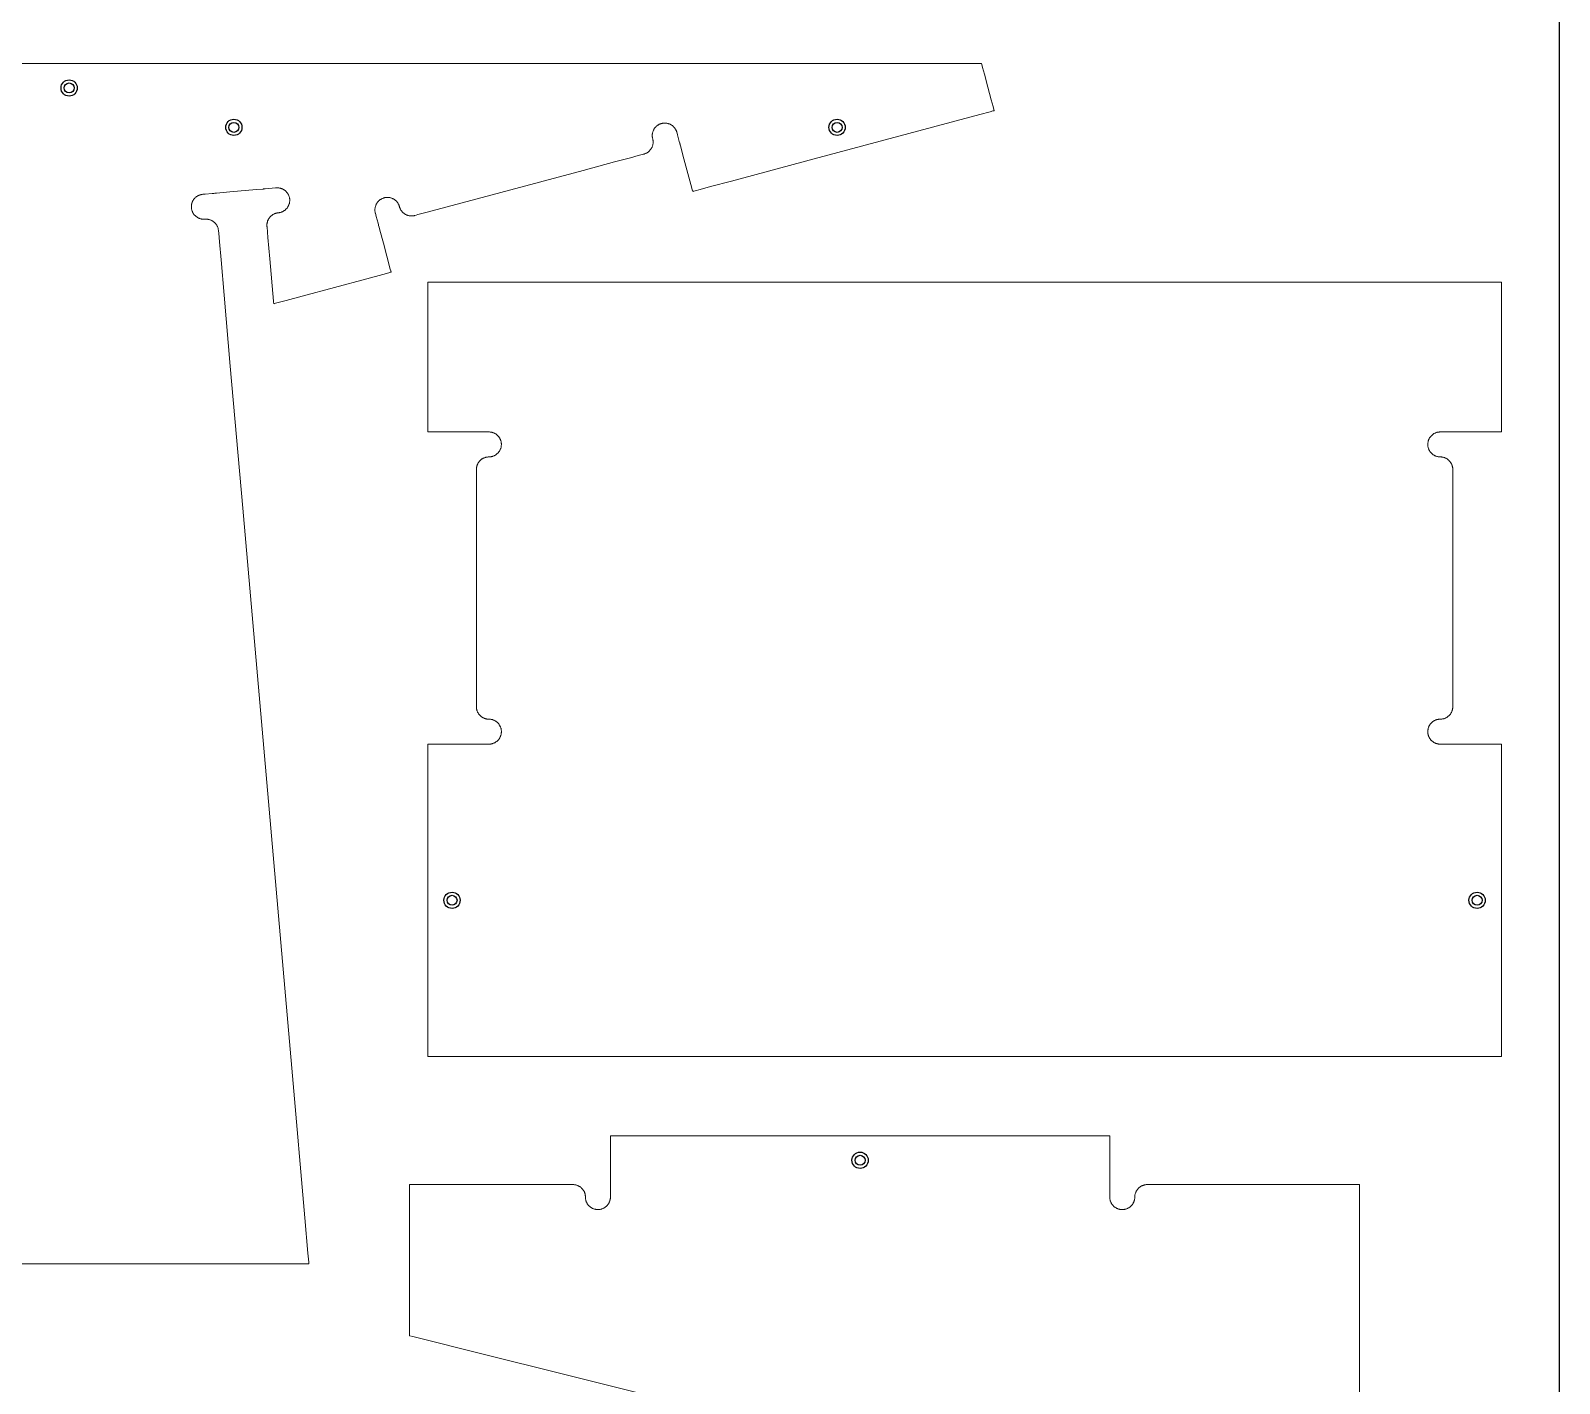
# Model space of a CAD drawing. Header units: inches. Extents: x -48 to 0, y -96 to 0.
# Drawn here: x -24.11 to 0, y -48 to -26.68 of the extents above; entities that cross this region are included whole.
import ezdxf

# ---------------------------------------------------------------- set-up
doc = ezdxf.new("R2010")
doc.units = ezdxf.units.IN
doc.header["$MEASUREMENT"] = 0
for name, color, linetype in [('Holes .25 in. dowel', 3, 'Continuous'), ('Holes no. 8 screw', 3, 'Continuous'), ('Material Border', 250, 'Continuous'), ('Outside Cut', 1, 'Continuous')]:
    doc.layers.add(name, color=color, linetype=linetype)

msp = doc.modelspace()

# ---------------------------------------------------------------- linework, layer by layer
at = {"layer": 'Holes .25 in. dowel'}
for centre in [(-23.497, -27.581), (-20.9, -28.202), (-11.389, -28.202), (-17.46, -40.385), (-1.298, -40.385), (-11.026, -44.483)]:
    msp.add_circle(centre, 0.128, dxfattribs=at)
at = {"layer": 'Holes no. 8 screw'}
for centre in [(-23.497, -27.581), (-20.9, -28.202), (-11.389, -28.202), (-17.46, -40.385), (-1.298, -40.385), (-11.026, -44.483)]:
    msp.add_circle(centre, 0.0787, dxfattribs=at)
at = {"layer": 'Material Border'}
msp.add_lwpolyline([(0, 0), (-48, 0), (-48, -96), (0, -96), (0, 0)], dxfattribs=at)
at = {"layer": 'Outside Cut', "linetype": 'Continuous', "lineweight": 0}
for points in [[(-25.095, -27.197), (-23.932, -27.197), (-19.281, -27.197), (-9.98, -27.197), (-9.399, -27.197), (-9.253, -27.197), (-9.181, -27.197), (-9.144, -27.197), (-9.126, -27.197), (-9.117, -27.197), (-9.112, -27.197), (-9.111, -27.197), (-9.111, -27.197), (-9.111, -27.197), (-9.108, -27.21), (-9.094, -27.261), (-9.067, -27.362), (-9.012, -27.566), (-8.958, -27.77), (-8.93, -27.872), (-8.917, -27.923), (-8.913, -27.935), (-8.913, -27.937), (-8.913, -27.938), (-8.912, -27.938), (-8.912, -27.938), (-8.913, -27.938), (-8.913, -27.938), (-8.914, -27.939), (-8.935, -27.944), (-8.975, -27.955), (-9.139, -27.999), (-11.75, -28.699), (-13.056, -29.049), (-13.383, -29.136), (-13.546, -29.18), (-13.628, -29.202), (-13.648, -29.207), (-13.658, -29.21), (-13.663, -29.211), (-13.666, -29.212), (-13.666, -29.212), (-13.666, -29.212), (-13.666, -29.212), (-13.666, -29.212), (-13.668, -29.205), (-13.695, -29.103), (-13.804, -28.696), (-13.859, -28.492), (-13.862, -28.479), (-13.864, -28.473), (-13.864, -28.472), (-13.865, -28.471), (-13.865, -28.47), (-13.865, -28.47), (-13.865, -28.469), (-13.867, -28.463), (-13.87, -28.45), (-13.877, -28.424), (-13.905, -28.319), (-13.912, -28.293), (-13.916, -28.28), (-13.918, -28.273), (-13.92, -28.266), (-13.923, -28.259), (-13.926, -28.252), (-13.929, -28.245), (-13.933, -28.238), (-13.937, -28.231), (-13.941, -28.224), (-13.945, -28.217), (-13.95, -28.211), (-13.955, -28.204), (-13.961, -28.198), (-13.967, -28.192), (-13.973, -28.186), (-13.979, -28.18), (-13.986, -28.175), (-13.993, -28.17), (-14, -28.165), (-14.007, -28.161), (-14.015, -28.157), (-14.022, -28.153), (-14.03, -28.149), (-14.038, -28.146), (-14.046, -28.144), (-14.054, -28.141), (-14.062, -28.139), (-14.071, -28.138), (-14.079, -28.136), (-14.087, -28.135), (-14.095, -28.135), (-14.103, -28.134), (-14.111, -28.134), (-14.119, -28.135), (-14.127, -28.135), (-14.134, -28.136), (-14.142, -28.138), (-14.149, -28.139), (-14.156, -28.141), (-14.163, -28.143), (-14.17, -28.145), (-14.177, -28.148), (-14.185, -28.151), (-14.192, -28.154), (-14.199, -28.158), (-14.206, -28.162), (-14.212, -28.166), (-14.219, -28.17), (-14.226, -28.175), (-14.232, -28.18), (-14.238, -28.186), (-14.245, -28.192), (-14.25, -28.198), (-14.256, -28.204), (-14.261, -28.211), (-14.266, -28.217), (-14.271, -28.225), (-14.276, -28.232), (-14.28, -28.239), (-14.284, -28.247), (-14.287, -28.255), (-14.29, -28.263), (-14.293, -28.271), (-14.296, -28.279), (-14.298, -28.287), (-14.299, -28.295), (-14.301, -28.303), (-14.302, -28.311), (-14.302, -28.32), (-14.303, -28.328), (-14.303, -28.336), (-14.302, -28.343), (-14.302, -28.351), (-14.301, -28.359), (-14.3, -28.366), (-14.298, -28.374), (-14.296, -28.381), (-14.294, -28.388), (-14.293, -28.395), (-14.292, -28.403), (-14.291, -28.41), (-14.29, -28.418), (-14.289, -28.426), (-14.289, -28.434), (-14.289, -28.442), (-14.29, -28.45), (-14.291, -28.458), (-14.292, -28.466), (-14.294, -28.474), (-14.296, -28.483), (-14.298, -28.491), (-14.301, -28.499), (-14.304, -28.507), (-14.307, -28.515), (-14.311, -28.522), (-14.315, -28.53), (-14.319, -28.537), (-14.324, -28.544), (-14.329, -28.551), (-14.334, -28.558), (-14.339, -28.564), (-14.345, -28.571), (-14.351, -28.576), (-14.357, -28.582), (-14.364, -28.587), (-14.37, -28.592), (-14.377, -28.597), (-14.384, -28.601), (-14.391, -28.605), (-14.398, -28.609), (-14.405, -28.612), (-14.412, -28.615), (-14.419, -28.618), (-14.426, -28.621), (-14.433, -28.623), (-14.435, -28.623), (-14.435, -28.623), (-14.435, -28.623), (-14.435, -28.623), (-14.436, -28.624), (-14.438, -28.624), (-14.446, -28.626), (-14.462, -28.63), (-14.524, -28.647), (-14.648, -28.68), (-14.896, -28.747), (-15.392, -28.88), (-17.377, -29.412), (-17.873, -29.545), (-17.997, -29.578), (-18.028, -29.586), (-18.044, -29.59), (-18.048, -29.591), (-18.048, -29.591), (-18.049, -29.591), (-18.052, -29.592), (-18.059, -29.594), (-18.067, -29.595), (-18.074, -29.596), (-18.082, -29.597), (-18.09, -29.598), (-18.098, -29.598), (-18.106, -29.598), (-18.114, -29.597), (-18.122, -29.597), (-18.13, -29.595), (-18.138, -29.594), (-18.146, -29.592), (-18.155, -29.59), (-18.163, -29.587), (-18.171, -29.584), (-18.179, -29.581), (-18.186, -29.578), (-18.194, -29.574), (-18.201, -29.569), (-18.208, -29.565), (-18.215, -29.56), (-18.222, -29.555), (-18.229, -29.549), (-18.235, -29.543), (-18.241, -29.537), (-18.247, -29.531), (-18.252, -29.525), (-18.257, -29.518), (-18.262, -29.512), (-18.266, -29.505), (-18.27, -29.498), (-18.274, -29.491), (-18.277, -29.484), (-18.28, -29.477), (-18.283, -29.47), (-18.286, -29.463), (-18.288, -29.456), (-18.29, -29.449), (-18.292, -29.442), (-18.295, -29.434), (-18.297, -29.427), (-18.301, -29.42), (-18.304, -29.413), (-18.308, -29.406), (-18.312, -29.399), (-18.316, -29.393), (-18.321, -29.386), (-18.326, -29.379), (-18.331, -29.373), (-18.337, -29.367), (-18.343, -29.361), (-18.349, -29.355), (-18.356, -29.35), (-18.362, -29.345), (-18.369, -29.34), (-18.377, -29.335), (-18.384, -29.331), (-18.392, -29.327), (-18.399, -29.323), (-18.407, -29.32), (-18.415, -29.317), (-18.423, -29.314), (-18.431, -29.312), (-18.439, -29.31), (-18.448, -29.309), (-18.456, -29.308), (-18.464, -29.307), (-18.472, -29.306), (-18.48, -29.306), (-18.488, -29.306), (-18.496, -29.307), (-18.503, -29.308), (-18.511, -29.309), (-18.518, -29.31), (-18.526, -29.312), (-18.529, -29.313), (-18.533, -29.314), (-18.541, -29.316), (-18.548, -29.319), (-18.556, -29.322), (-18.563, -29.325), (-18.57, -29.329), (-18.578, -29.333), (-18.585, -29.337), (-18.591, -29.341), (-18.598, -29.346), (-18.604, -29.351), (-18.611, -29.357), (-18.617, -29.362), (-18.622, -29.368), (-18.628, -29.374), (-18.633, -29.38), (-18.638, -29.387), (-18.643, -29.393), (-18.647, -29.4), (-18.651, -29.407), (-18.655, -29.414), (-18.658, -29.421), (-18.661, -29.429), (-18.664, -29.436), (-18.667, -29.444), (-18.669, -29.452), (-18.671, -29.46), (-18.673, -29.468), (-18.674, -29.476), (-18.675, -29.484), (-18.676, -29.492), (-18.676, -29.5), (-18.676, -29.509), (-18.675, -29.517), (-18.675, -29.525), (-18.674, -29.533), (-18.672, -29.541), (-18.671, -29.548), (-18.67, -29.552), (-18.669, -29.554), (-18.669, -29.556), (-18.655, -29.608), (-18.627, -29.713), (-18.62, -29.739), (-18.619, -29.742), (-18.618, -29.744), (-18.618, -29.744), (-18.618, -29.744), (-18.618, -29.745), (-18.617, -29.748), (-18.61, -29.774), (-18.597, -29.825), (-18.542, -30.028), (-18.433, -30.436), (-18.426, -30.461), (-18.423, -30.474), (-18.421, -30.48), (-18.42, -30.484), (-18.42, -30.485), (-18.42, -30.486), (-18.42, -30.486), (-18.42, -30.486), (-18.42, -30.486), (-18.422, -30.486), (-18.55, -30.52), (-18.804, -30.589), (-19.312, -30.725), (-19.821, -30.861), (-20.075, -30.929), (-20.203, -30.963), (-20.266, -30.98), (-20.27, -30.982), (-20.271, -30.982), (-20.271, -30.981), (-20.271, -30.98), (-20.272, -30.975), (-20.273, -30.964), (-20.274, -30.943), (-20.333, -30.273), (-20.362, -29.937), (-20.377, -29.77), (-20.378, -29.765), (-20.378, -29.762), (-20.378, -29.762), (-20.378, -29.761), (-20.378, -29.761), (-20.378, -29.761), (-20.378, -29.759), (-20.378, -29.756), (-20.379, -29.748), (-20.379, -29.741), (-20.378, -29.733), (-20.378, -29.725), (-20.377, -29.717), (-20.375, -29.71), (-20.374, -29.702), (-20.372, -29.694), (-20.37, -29.686), (-20.367, -29.678), (-20.364, -29.67), (-20.361, -29.663), (-20.357, -29.655), (-20.353, -29.648), (-20.349, -29.64), (-20.344, -29.633), (-20.339, -29.626), (-20.334, -29.619), (-20.328, -29.613), (-20.322, -29.607), (-20.316, -29.601), (-20.31, -29.595), (-20.303, -29.59), (-20.297, -29.585), (-20.29, -29.58), (-20.283, -29.575), (-20.275, -29.571), (-20.268, -29.568), (-20.261, -29.564), (-20.253, -29.561), (-20.246, -29.558), (-20.238, -29.556), (-20.231, -29.554), (-20.223, -29.552), (-20.216, -29.55), (-20.208, -29.549), (-20.201, -29.548), (-20.194, -29.548), (-20.186, -29.547), (-20.179, -29.545), (-20.171, -29.544), (-20.164, -29.542), (-20.156, -29.54), (-20.149, -29.537), (-20.141, -29.534), (-20.134, -29.531), (-20.127, -29.528), (-20.119, -29.524), (-20.112, -29.519), (-20.105, -29.515), (-20.098, -29.51), (-20.092, -29.505), (-20.085, -29.499), (-20.079, -29.493), (-20.073, -29.487), (-20.067, -29.481), (-20.062, -29.474), (-20.057, -29.468), (-20.052, -29.461), (-20.047, -29.453), (-20.043, -29.446), (-20.039, -29.438), (-20.036, -29.431), (-20.032, -29.423), (-20.03, -29.415), (-20.027, -29.407), (-20.025, -29.4), (-20.023, -29.392), (-20.022, -29.384), (-20.021, -29.376), (-20.02, -29.368), (-20.019, -29.36), (-20.019, -29.353), (-20.019, -29.345), (-20.02, -29.338), (-20.02, -29.334), (-20.02, -29.33), (-20.021, -29.322), (-20.023, -29.314), (-20.024, -29.307), (-20.027, -29.299), (-20.029, -29.291), (-20.032, -29.283), (-20.035, -29.276), (-20.038, -29.268), (-20.042, -29.261), (-20.046, -29.254), (-20.05, -29.247), (-20.054, -29.24), (-20.059, -29.233), (-20.064, -29.227), (-20.07, -29.221), (-20.075, -29.215), (-20.081, -29.209), (-20.087, -29.204), (-20.093, -29.199), (-20.099, -29.194), (-20.106, -29.189), (-20.112, -29.185), (-20.119, -29.181), (-20.127, -29.177), (-20.134, -29.173), (-20.142, -29.17), (-20.149, -29.167), (-20.157, -29.164), (-20.165, -29.162), (-20.173, -29.16), (-20.181, -29.158), (-20.189, -29.157), (-20.197, -29.156), (-20.205, -29.156), (-20.213, -29.155), (-20.221, -29.155), (-20.229, -29.156), (-20.233, -29.156), (-20.236, -29.156), (-20.243, -29.157), (-20.351, -29.166), (-20.405, -29.171), (-20.418, -29.172), (-20.425, -29.173), (-20.428, -29.173), (-20.429, -29.173), (-20.432, -29.173), (-20.439, -29.174), (-20.544, -29.183), (-20.964, -29.22), (-21.174, -29.238), (-21.188, -29.24), (-21.194, -29.24), (-21.196, -29.24), (-21.202, -29.241), (-21.216, -29.242), (-21.243, -29.244), (-21.351, -29.254), (-21.378, -29.256), (-21.384, -29.257), (-21.388, -29.257), (-21.389, -29.257), (-21.391, -29.257), (-21.399, -29.258), (-21.407, -29.259), (-21.415, -29.261), (-21.423, -29.263), (-21.431, -29.265), (-21.438, -29.268), (-21.446, -29.271), (-21.454, -29.274), (-21.461, -29.277), (-21.468, -29.281), (-21.475, -29.285), (-21.482, -29.29), (-21.489, -29.294), (-21.496, -29.299), (-21.502, -29.304), (-21.508, -29.31), (-21.514, -29.316), (-21.519, -29.321), (-21.524, -29.327), (-21.529, -29.334), (-21.534, -29.34), (-21.538, -29.347), (-21.543, -29.354), (-21.547, -29.361), (-21.55, -29.368), (-21.554, -29.375), (-21.557, -29.383), (-21.56, -29.391), (-21.562, -29.399), (-21.564, -29.406), (-21.566, -29.414), (-21.567, -29.423), (-21.569, -29.431), (-21.569, -29.439), (-21.57, -29.447), (-21.57, -29.455), (-21.57, -29.463), (-21.569, -29.471), (-21.568, -29.478), (-21.567, -29.485), (-21.566, -29.493), (-21.564, -29.5), (-21.562, -29.508), (-21.56, -29.515), (-21.557, -29.523), (-21.554, -29.53), (-21.551, -29.538), (-21.547, -29.545), (-21.543, -29.552), (-21.539, -29.56), (-21.534, -29.567), (-21.529, -29.573), (-21.524, -29.58), (-21.518, -29.586), (-21.512, -29.592), (-21.506, -29.598), (-21.5, -29.604), (-21.493, -29.609), (-21.486, -29.614), (-21.479, -29.619), (-21.472, -29.624), (-21.464, -29.628), (-21.457, -29.632), (-21.449, -29.635), (-21.441, -29.638), (-21.434, -29.641), (-21.426, -29.643), (-21.418, -29.645), (-21.41, -29.647), (-21.402, -29.648), (-21.394, -29.649), (-21.386, -29.65), (-21.379, -29.65), (-21.371, -29.65), (-21.364, -29.65), (-21.356, -29.65), (-21.349, -29.649), (-21.342, -29.649), (-21.334, -29.649), (-21.326, -29.649), (-21.319, -29.65), (-21.311, -29.651), (-21.303, -29.652), (-21.295, -29.654), (-21.287, -29.656), (-21.279, -29.658), (-21.271, -29.661), (-21.264, -29.664), (-21.256, -29.667), (-21.248, -29.671), (-21.241, -29.675), (-21.234, -29.679), (-21.227, -29.684), (-21.22, -29.689), (-21.213, -29.694), (-21.207, -29.7), (-21.2, -29.706), (-21.194, -29.712), (-21.189, -29.718), (-21.183, -29.725), (-21.178, -29.731), (-21.174, -29.738), (-21.169, -29.745), (-21.165, -29.753), (-21.161, -29.76), (-21.158, -29.767), (-21.155, -29.775), (-21.152, -29.782), (-21.15, -29.79), (-21.148, -29.797), (-21.146, -29.805), (-21.145, -29.812), (-21.144, -29.82), (-21.143, -29.827), (-21.143, -29.828), (-21.143, -29.828), (-21.143, -29.828), (-21.143, -29.828), (-21.143, -29.829), (-21.142, -29.83), (-21.142, -29.834), (-21.139, -29.869), (-21.127, -30.009), (-21.102, -30.289), (-21.053, -30.848), (-20.956, -31.966), (-20.76, -34.203), (-19.977, -43.151), (-19.781, -45.388), (-19.732, -45.948), (-19.72, -46.087), (-19.719, -46.105), (-19.718, -46.114), (-19.718, -46.114), (-19.718, -46.114), (-19.719, -46.114), (-19.721, -46.114), (-19.733, -46.114), (-19.758, -46.114), (-19.856, -46.114), (-20.25, -46.114), (-21.824, -46.114), (-24.974, -46.114)], [(-9.417, -49.423), (-15.577, -47.886), (-17.117, -47.502), (-17.888, -47.309), (-18.08, -47.261), (-18.128, -47.249), (-18.131, -47.249), (-18.132, -47.248), (-18.132, -47.248), (-18.132, -47.248), (-18.132, -47.248), (-18.132, -47.247), (-18.132, -47.244), (-18.132, -47.239), (-18.132, -47.218), (-18.132, -47.135), (-18.132, -46.471), (-18.132, -45.142), (-18.132, -44.976), (-18.132, -44.893), (-18.132, -44.872), (-18.132, -44.867), (-18.132, -44.867), (-18.132, -44.866), (-18.132, -44.866), (-18.131, -44.866), (-18.13, -44.866), (-18.127, -44.866), (-18.116, -44.866), (-18.071, -44.866), (-17.711, -44.866), (-16.992, -44.866), (-15.554, -44.866), (-15.554, -44.866), (-15.546, -44.867), (-15.538, -44.867), (-15.531, -44.868), (-15.523, -44.869), (-15.515, -44.87), (-15.507, -44.872), (-15.5, -44.874), (-15.492, -44.876), (-15.484, -44.879), (-15.476, -44.882), (-15.469, -44.886), (-15.461, -44.89), (-15.454, -44.894), (-15.446, -44.898), (-15.439, -44.903), (-15.432, -44.908), (-15.426, -44.914), (-15.419, -44.92), (-15.413, -44.926), (-15.407, -44.932), (-15.401, -44.939), (-15.396, -44.945), (-15.391, -44.952), (-15.386, -44.96), (-15.382, -44.967), (-15.378, -44.974), (-15.374, -44.982), (-15.371, -44.99), (-15.368, -44.998), (-15.365, -45.005), (-15.363, -45.013), (-15.361, -45.021), (-15.36, -45.029), (-15.359, -45.037), (-15.358, -45.044), (-15.357, -45.052), (-15.357, -45.059), (-15.357, -45.067), (-15.356, -45.074), (-15.356, -45.082), (-15.355, -45.09), (-15.354, -45.097), (-15.352, -45.105), (-15.35, -45.113), (-15.348, -45.121), (-15.346, -45.129), (-15.343, -45.136), (-15.339, -45.144), (-15.336, -45.152), (-15.332, -45.159), (-15.327, -45.167), (-15.323, -45.174), (-15.318, -45.181), (-15.312, -45.188), (-15.307, -45.194), (-15.301, -45.201), (-15.295, -45.207), (-15.288, -45.213), (-15.281, -45.218), (-15.275, -45.223), (-15.267, -45.228), (-15.26, -45.233), (-15.253, -45.237), (-15.245, -45.241), (-15.238, -45.244), (-15.23, -45.247), (-15.222, -45.25), (-15.214, -45.253), (-15.206, -45.255), (-15.199, -45.256), (-15.191, -45.258), (-15.183, -45.259), (-15.175, -45.26), (-15.168, -45.26), (-15.16, -45.26), (-15.153, -45.26), (-15.145, -45.26), (-15.138, -45.259), (-15.13, -45.258), (-15.122, -45.257), (-15.114, -45.255), (-15.106, -45.253), (-15.099, -45.25), (-15.091, -45.248), (-15.083, -45.245), (-15.075, -45.241), (-15.068, -45.237), (-15.06, -45.233), (-15.053, -45.229), (-15.046, -45.224), (-15.039, -45.219), (-15.032, -45.213), (-15.026, -45.208), (-15.02, -45.201), (-15.014, -45.195), (-15.008, -45.189), (-15.003, -45.182), (-14.998, -45.175), (-14.993, -45.168), (-14.988, -45.16), (-14.984, -45.153), (-14.981, -45.145), (-14.977, -45.137), (-14.974, -45.13), (-14.972, -45.122), (-14.97, -45.114), (-14.968, -45.106), (-14.966, -45.098), (-14.965, -45.091), (-14.964, -45.083), (-14.963, -45.075), (-14.963, -45.068), (-14.963, -45.064), (-14.963, -45.061), (-14.963, -45.054), (-14.963, -45.04), (-14.963, -45.012), (-14.963, -44.958), (-14.963, -44.903), (-14.963, -44.875), (-14.963, -44.868), (-14.963, -44.867), (-14.963, -44.867), (-14.963, -44.866), (-14.963, -44.865), (-14.963, -44.864), (-14.963, -44.86), (-14.963, -44.847), (-14.963, -44.793), (-14.963, -44.365), (-14.963, -44.151), (-14.963, -44.124), (-14.963, -44.111), (-14.963, -44.104), (-14.963, -44.101), (-14.963, -44.099), (-14.963, -44.099), (-14.963, -44.099), (-14.963, -44.099), (-14.962, -44.099), (-14.961, -44.099), (-14.959, -44.099), (-14.95, -44.099), (-14.401, -44.099), (-13.303, -44.099), (-8.911, -44.099), (-7.813, -44.099), (-7.264, -44.099), (-7.126, -44.099), (-7.092, -44.099), (-7.09, -44.099), (-7.089, -44.099), (-7.089, -44.099), (-7.089, -44.099), (-7.089, -44.099), (-7.089, -44.099), (-7.089, -44.1), (-7.089, -44.102), (-7.089, -44.109), (-7.089, -44.135), (-7.089, -44.349), (-7.089, -44.778), (-7.089, -44.831), (-7.089, -44.858), (-7.089, -44.865), (-7.089, -44.866), (-7.089, -44.867), (-7.089, -44.867), (-7.089, -44.867), (-7.089, -44.868), (-7.089, -44.871), (-7.089, -44.899), (-7.089, -44.954), (-7.089, -45.063), (-7.089, -45.071), (-7.088, -45.079), (-7.087, -45.088), (-7.086, -45.096), (-7.085, -45.104), (-7.083, -45.112), (-7.081, -45.12), (-7.078, -45.128), (-7.075, -45.136), (-7.072, -45.143), (-7.068, -45.151), (-7.065, -45.158), (-7.06, -45.166), (-7.056, -45.173), (-7.051, -45.179), (-7.046, -45.186), (-7.041, -45.192), (-7.036, -45.198), (-7.03, -45.204), (-7.024, -45.209), (-7.018, -45.215), (-7.012, -45.22), (-7.005, -45.225), (-6.998, -45.229), (-6.991, -45.234), (-6.984, -45.238), (-6.976, -45.241), (-6.969, -45.245), (-6.961, -45.248), (-6.953, -45.251), (-6.945, -45.253), (-6.937, -45.255), (-6.929, -45.257), (-6.921, -45.258), (-6.913, -45.259), (-6.904, -45.26), (-6.896, -45.26), (-6.892, -45.26), (-6.889, -45.26), (-6.881, -45.26), (-6.873, -45.259), (-6.866, -45.258), (-6.858, -45.257), (-6.85, -45.256), (-6.842, -45.254), (-6.835, -45.252), (-6.827, -45.249), (-6.819, -45.246), (-6.811, -45.243), (-6.804, -45.239), (-6.796, -45.235), (-6.789, -45.231), (-6.782, -45.226), (-6.775, -45.221), (-6.768, -45.216), (-6.761, -45.21), (-6.755, -45.204), (-6.749, -45.198), (-6.743, -45.192), (-6.737, -45.185), (-6.732, -45.178), (-6.727, -45.171), (-6.723, -45.164), (-6.719, -45.156), (-6.715, -45.149), (-6.711, -45.141), (-6.708, -45.133), (-6.705, -45.126), (-6.703, -45.118), (-6.701, -45.11), (-6.699, -45.102), (-6.698, -45.094), (-6.697, -45.087), (-6.696, -45.079), (-6.695, -45.071), (-6.695, -45.056), (-6.695, -45.049), (-6.694, -45.041), (-6.693, -45.033), (-6.692, -45.026), (-6.69, -45.018), (-6.688, -45.01), (-6.685, -45.002), (-6.683, -44.994), (-6.68, -44.987), (-6.676, -44.979), (-6.672, -44.971), (-6.668, -44.964), (-6.664, -44.957), (-6.659, -44.949), (-6.654, -44.943), (-6.648, -44.936), (-6.643, -44.929), (-6.637, -44.923), (-6.63, -44.917), (-6.624, -44.911), (-6.617, -44.906), (-6.61, -44.901), (-6.603, -44.896), (-6.595, -44.892), (-6.588, -44.888), (-6.58, -44.884), (-6.572, -44.881), (-6.565, -44.878), (-6.557, -44.875), (-6.549, -44.873), (-6.541, -44.871), (-6.533, -44.87), (-6.526, -44.868), (-6.518, -44.867), (-6.51, -44.867), (-6.503, -44.867), (-6.499, -44.866), (-6.499, -44.866), (-6.498, -44.866), (-6.498, -44.866), (-6.498, -44.866), (-6.498, -44.866), (-6.494, -44.866), (-6.48, -44.866), (-6.45, -44.866), (-6.334, -44.866), (-6.1, -44.866), (-5.634, -44.866), (-4.7, -44.866), (-3.767, -44.866), (-3.3, -44.866), (-3.184, -44.866), (-3.154, -44.866), (-3.153, -44.866), (-3.152, -44.866), (-3.152, -44.866), (-3.152, -44.867), (-3.152, -44.868), (-3.152, -44.872), (-3.152, -44.889), (-3.152, -44.922), (-3.152, -44.989), (-3.152, -45.258), (-3.152, -46.331), (-3.152, -54.918)]]:
    msp.add_lwpolyline(points, dxfattribs=at)
msp.add_lwpolyline([(-16.879, -33.396), (-16.885, -33.397), (-16.892, -33.397), (-16.899, -33.398), (-16.906, -33.398), (-16.913, -33.399), (-16.92, -33.401), (-16.927, -33.402), (-16.934, -33.404), (-16.94, -33.406), (-16.947, -33.409), (-16.954, -33.412), (-16.961, -33.414), (-16.968, -33.418), (-16.975, -33.421), (-16.981, -33.425), (-16.988, -33.429), (-16.994, -33.434), (-17, -33.438), (-17.006, -33.443), (-17.012, -33.448), (-17.017, -33.453), (-17.023, -33.459), (-17.028, -33.465), (-17.033, -33.471), (-17.037, -33.477), (-17.042, -33.483), (-17.046, -33.489), (-17.05, -33.496), (-17.053, -33.503), (-17.057, -33.509), (-17.06, -33.516), (-17.063, -33.523), (-17.065, -33.53), (-17.067, -33.537), (-17.069, -33.544), (-17.071, -33.551), (-17.072, -33.558), (-17.074, -33.565), (-17.074, -33.571), (-17.075, -33.578), (-17.076, -33.585), (-17.076, -33.592), (-17.076, -33.593), (-17.076, -33.593), (-17.076, -33.595), (-17.076, -33.599), (-17.076, -33.606), (-17.076, -33.621), (-17.076, -33.678), (-17.076, -33.794), (-17.076, -34.257), (-17.076, -36.11), (-17.076, -37.036), (-17.076, -37.268), (-17.076, -37.326), (-17.076, -37.333), (-17.076, -37.333), (-17.076, -37.334), (-17.076, -37.334), (-17.076, -37.334), (-17.076, -37.334), (-17.076, -37.335), (-17.076, -37.336), (-17.075, -37.343), (-17.075, -37.35), (-17.074, -37.357), (-17.073, -37.363), (-17.072, -37.37), (-17.071, -37.377), (-17.069, -37.384), (-17.067, -37.391), (-17.065, -37.398), (-17.062, -37.405), (-17.059, -37.412), (-17.056, -37.419), (-17.053, -37.425), (-17.049, -37.432), (-17.045, -37.439), (-17.041, -37.445), (-17.037, -37.451), (-17.032, -37.457), (-17.027, -37.463), (-17.022, -37.469), (-17.016, -37.474), (-17.011, -37.48), (-17.005, -37.485), (-16.999, -37.489), (-16.993, -37.494), (-16.986, -37.498), (-16.98, -37.502), (-16.973, -37.506), (-16.967, -37.51), (-16.96, -37.513), (-16.953, -37.516), (-16.946, -37.518), (-16.939, -37.521), (-16.932, -37.523), (-16.925, -37.525), (-16.918, -37.526), (-16.912, -37.528), (-16.905, -37.529), (-16.898, -37.529), (-16.891, -37.53), (-16.884, -37.53), (-16.871, -37.53), (-16.864, -37.531), (-16.858, -37.531), (-16.851, -37.532), (-16.844, -37.533), (-16.837, -37.535), (-16.83, -37.537), (-16.823, -37.538), (-16.816, -37.541), (-16.809, -37.543), (-16.802, -37.546), (-16.795, -37.549), (-16.789, -37.552), (-16.782, -37.556), (-16.776, -37.56), (-16.769, -37.564), (-16.763, -37.568), (-16.757, -37.573), (-16.751, -37.578), (-16.745, -37.583), (-16.739, -37.588), (-16.734, -37.594), (-16.729, -37.6), (-16.724, -37.605), (-16.719, -37.612), (-16.715, -37.618), (-16.711, -37.624), (-16.707, -37.631), (-16.704, -37.638), (-16.7, -37.644), (-16.697, -37.651), (-16.695, -37.658), (-16.692, -37.665), (-16.69, -37.672), (-16.688, -37.679), (-16.686, -37.686), (-16.685, -37.693), (-16.684, -37.7), (-16.683, -37.706), (-16.682, -37.713), (-16.682, -37.72), (-16.682, -37.727), (-16.682, -37.733), (-16.682, -37.74), (-16.683, -37.747), (-16.684, -37.753), (-16.685, -37.76), (-16.686, -37.767), (-16.688, -37.774), (-16.69, -37.781), (-16.692, -37.788), (-16.694, -37.795), (-16.697, -37.802), (-16.7, -37.809), (-16.703, -37.816), (-16.706, -37.822), (-16.71, -37.829), (-16.714, -37.835), (-16.719, -37.842), (-16.723, -37.848), (-16.728, -37.854), (-16.733, -37.86), (-16.738, -37.865), (-16.744, -37.871), (-16.75, -37.876), (-16.756, -37.881), (-16.762, -37.885), (-16.768, -37.89), (-16.774, -37.894), (-16.781, -37.898), (-16.787, -37.902), (-16.794, -37.905), (-16.801, -37.908), (-16.808, -37.911), (-16.815, -37.913), (-16.822, -37.916), (-16.829, -37.918), (-16.836, -37.919), (-16.842, -37.921), (-16.849, -37.922), (-16.856, -37.923), (-16.863, -37.923), (-16.87, -37.924), (-16.876, -37.924), (-16.88, -37.924), (-16.883, -37.924), (-16.895, -37.924), (-16.919, -37.924), (-17.017, -37.924), (-17.066, -37.924), (-17.072, -37.924), (-17.075, -37.924), (-17.075, -37.924), (-17.076, -37.924), (-17.076, -37.924), (-17.076, -37.924), (-17.076, -37.924), (-17.078, -37.924), (-17.084, -37.924), (-17.131, -37.924), (-17.226, -37.924), (-17.607, -37.924), (-17.797, -37.924), (-17.82, -37.924), (-17.832, -37.924), (-17.838, -37.924), (-17.841, -37.924), (-17.843, -37.924), (-17.843, -37.924), (-17.843, -37.924), (-17.843, -37.924), (-17.843, -37.925), (-17.843, -37.929), (-17.843, -38.234), (-17.843, -38.844), (-17.843, -41.281), (-17.843, -42.5), (-17.843, -42.805), (-17.843, -42.843), (-17.843, -42.845), (-17.843, -42.845), (-17.843, -42.845), (-17.842, -42.845), (-17.84, -42.845), (-17.836, -42.845), (-17.819, -42.845), (-17.786, -42.845), (-17.721, -42.845), (-17.459, -42.845), (-16.935, -42.845), (-14.838, -42.845), (-6.453, -42.845), (-2.26, -42.845), (-1.212, -42.845), (-0.95, -42.845), (-0.917, -42.845), (-0.915, -42.845), (-0.914, -42.845), (-0.914, -42.845), (-0.914, -42.845), (-0.914, -42.844), (-0.914, -42.841), (-0.914, -42.837), (-0.914, -42.817), (-0.914, -42.779), (-0.914, -42.627), (-0.914, -42.018), (-0.914, -39.58), (-0.914, -38.361), (-0.914, -38.056), (-0.914, -37.98), (-0.914, -37.942), (-0.914, -37.933), (-0.914, -37.928), (-0.914, -37.925), (-0.914, -37.924), (-0.914, -37.924), (-0.914, -37.924), (-0.914, -37.924), (-0.917, -37.924), (-0.941, -37.924), (-1.036, -37.924), (-1.417, -37.924), (-1.607, -37.924), (-1.654, -37.924), (-1.678, -37.924), (-1.681, -37.924), (-1.682, -37.924), (-1.682, -37.924), (-1.682, -37.924), (-1.682, -37.924), (-1.684, -37.924), (-1.687, -37.924), (-1.711, -37.924), (-1.809, -37.924), (-1.858, -37.924), (-1.87, -37.924), (-1.876, -37.924), (-1.879, -37.924), (-1.883, -37.924), (-1.89, -37.924), (-1.897, -37.923), (-1.904, -37.922), (-1.911, -37.921), (-1.919, -37.92), (-1.926, -37.918), (-1.933, -37.916), (-1.94, -37.914), (-1.947, -37.912), (-1.954, -37.909), (-1.961, -37.906), (-1.967, -37.903), (-1.974, -37.9), (-1.98, -37.896), (-1.987, -37.892), (-1.993, -37.888), (-1.998, -37.883), (-2.004, -37.879), (-2.01, -37.874), (-2.015, -37.869), (-2.02, -37.864), (-2.025, -37.859), (-2.03, -37.854), (-2.034, -37.848), (-2.039, -37.842), (-2.043, -37.836), (-2.047, -37.83), (-2.05, -37.824), (-2.054, -37.817), (-2.057, -37.81), (-2.06, -37.804), (-2.063, -37.797), (-2.065, -37.79), (-2.068, -37.783), (-2.07, -37.776), (-2.071, -37.768), (-2.073, -37.761), (-2.074, -37.754), (-2.075, -37.747), (-2.075, -37.74), (-2.076, -37.732), (-2.076, -37.729), (-2.076, -37.727), (-2.076, -37.725), (-2.076, -37.719), (-2.075, -37.712), (-2.074, -37.705), (-2.074, -37.698), (-2.072, -37.691), (-2.071, -37.685), (-2.069, -37.678), (-2.067, -37.671), (-2.065, -37.664), (-2.063, -37.657), (-2.06, -37.65), (-2.057, -37.643), (-2.054, -37.636), (-2.05, -37.63), (-2.046, -37.623), (-2.042, -37.617), (-2.037, -37.611), (-2.033, -37.604), (-2.028, -37.599), (-2.023, -37.593), (-2.017, -37.587), (-2.012, -37.582), (-2.006, -37.577), (-2, -37.572), (-1.994, -37.567), (-1.988, -37.563), (-1.981, -37.559), (-1.975, -37.555), (-1.968, -37.552), (-1.961, -37.548), (-1.954, -37.545), (-1.947, -37.543), (-1.94, -37.54), (-1.934, -37.538), (-1.927, -37.536), (-1.92, -37.535), (-1.913, -37.533), (-1.906, -37.532), (-1.899, -37.531), (-1.892, -37.531), (-1.885, -37.53), (-1.879, -37.53), (-1.872, -37.53), (-1.865, -37.53), (-1.859, -37.529), (-1.852, -37.528), (-1.845, -37.527), (-1.838, -37.526), (-1.831, -37.524), (-1.824, -37.523), (-1.817, -37.52), (-1.81, -37.518), (-1.803, -37.515), (-1.797, -37.512), (-1.79, -37.509), (-1.783, -37.506), (-1.777, -37.502), (-1.77, -37.498), (-1.764, -37.493), (-1.758, -37.489), (-1.752, -37.484), (-1.746, -37.479), (-1.74, -37.473), (-1.735, -37.468), (-1.73, -37.462), (-1.725, -37.456), (-1.72, -37.45), (-1.716, -37.444), (-1.712, -37.437), (-1.708, -37.431), (-1.704, -37.424), (-1.701, -37.418), (-1.698, -37.411), (-1.695, -37.404), (-1.693, -37.397), (-1.69, -37.39), (-1.688, -37.383), (-1.687, -37.376), (-1.685, -37.369), (-1.684, -37.362), (-1.683, -37.355), (-1.683, -37.349), (-1.682, -37.342), (-1.682, -37.335), (-1.682, -37.334), (-1.682, -37.333), (-1.682, -37.332), (-1.682, -37.328), (-1.682, -37.321), (-1.682, -37.306), (-1.682, -37.248), (-1.682, -37.133), (-1.682, -36.67), (-1.682, -34.817), (-1.682, -33.891), (-1.682, -33.659), (-1.682, -33.601), (-1.682, -33.594), (-1.682, -33.593), (-1.682, -33.593), (-1.682, -33.593), (-1.682, -33.593), (-1.682, -33.593), (-1.682, -33.593), (-1.682, -33.592), (-1.682, -33.59), (-1.682, -33.584), (-1.683, -33.577), (-1.683, -33.57), (-1.684, -33.563), (-1.685, -33.556), (-1.687, -33.55), (-1.689, -33.543), (-1.691, -33.536), (-1.693, -33.529), (-1.695, -33.522), (-1.698, -33.515), (-1.701, -33.508), (-1.705, -33.501), (-1.708, -33.495), (-1.712, -33.488), (-1.717, -33.482), (-1.721, -33.476), (-1.726, -33.47), (-1.731, -33.464), (-1.736, -33.458), (-1.741, -33.453), (-1.747, -33.447), (-1.753, -33.442), (-1.759, -33.437), (-1.765, -33.433), (-1.771, -33.428), (-1.778, -33.424), (-1.784, -33.421), (-1.791, -33.417), (-1.798, -33.414), (-1.805, -33.411), (-1.811, -33.408), (-1.818, -33.406), (-1.825, -33.404), (-1.832, -33.402), (-1.839, -33.401), (-1.846, -33.399), (-1.853, -33.398), (-1.86, -33.397), (-1.867, -33.397), (-1.873, -33.397), (-1.887, -33.396), (-1.893, -33.396), (-1.9, -33.395), (-1.907, -33.394), (-1.914, -33.393), (-1.921, -33.392), (-1.928, -33.39), (-1.935, -33.388), (-1.942, -33.386), (-1.949, -33.384), (-1.955, -33.381), (-1.962, -33.378), (-1.969, -33.375), (-1.976, -33.371), (-1.982, -33.367), (-1.989, -33.363), (-1.995, -33.359), (-2.001, -33.354), (-2.007, -33.349), (-2.013, -33.344), (-2.018, -33.339), (-2.024, -33.333), (-2.029, -33.327), (-2.034, -33.321), (-2.038, -33.315), (-2.043, -33.309), (-2.047, -33.303), (-2.051, -33.296), (-2.054, -33.289), (-2.057, -33.283), (-2.06, -33.276), (-2.063, -33.269), (-2.066, -33.262), (-2.068, -33.255), (-2.07, -33.248), (-2.071, -33.241), (-2.073, -33.234), (-2.074, -33.227), (-2.075, -33.22), (-2.075, -33.214), (-2.076, -33.207), (-2.076, -33.2), (-2.076, -33.193), (-2.075, -33.186), (-2.075, -33.179), (-2.074, -33.172), (-2.072, -33.164), (-2.071, -33.157), (-2.069, -33.15), (-2.067, -33.143), (-2.065, -33.136), (-2.063, -33.129), (-2.06, -33.122), (-2.057, -33.115), (-2.053, -33.109), (-2.05, -33.102), (-2.046, -33.096), (-2.042, -33.09), (-2.038, -33.084), (-2.033, -33.078), (-2.029, -33.072), (-2.024, -33.067), (-2.019, -33.062), (-2.014, -33.057), (-2.009, -33.052), (-2.003, -33.047), (-1.998, -33.043), (-1.992, -33.038), (-1.986, -33.034), (-1.979, -33.03), (-1.973, -33.027), (-1.966, -33.023), (-1.96, -33.02), (-1.953, -33.017), (-1.946, -33.015), (-1.939, -33.012), (-1.932, -33.01), (-1.925, -33.008), (-1.917, -33.007), (-1.91, -33.005), (-1.903, -33.004), (-1.896, -33.004), (-1.889, -33.003), (-1.881, -33.003), (-1.88, -33.003), (-1.879, -33.003), (-1.878, -33.003), (-1.875, -33.003), (-1.863, -33.003), (-1.838, -33.003), (-1.741, -33.003), (-1.692, -33.003), (-1.686, -33.003), (-1.683, -33.003), (-1.682, -33.003), (-1.682, -33.003), (-1.682, -33.003), (-1.682, -33.003), (-1.681, -33.003), (-1.68, -33.003), (-1.674, -33.003), (-1.626, -33.003), (-1.531, -33.003), (-1.151, -33.003), (-0.961, -33.003), (-0.937, -33.003), (-0.925, -33.003), (-0.919, -33.003), (-0.916, -33.003), (-0.915, -33.003), (-0.915, -33.003), (-0.914, -33.003), (-0.914, -33.003), (-0.914, -33.002), (-0.914, -33), (-0.914, -32.854), (-0.914, -32.561), (-0.914, -31.391), (-0.914, -30.806), (-0.914, -30.66), (-0.914, -30.642), (-0.914, -30.641), (-0.922, -30.641), (-0.939, -30.641), (-0.972, -30.641), (-1.037, -30.641), (-1.299, -30.641), (-1.823, -30.641), (-3.92, -30.641), (-12.305, -30.641), (-16.498, -30.641), (-17.546, -30.641), (-17.808, -30.641), (-17.841, -30.641), (-17.843, -30.641), (-17.843, -30.641), (-17.843, -30.641), (-17.843, -30.641), (-17.843, -30.641), (-17.843, -30.643), (-17.843, -30.645), (-17.843, -30.654), (-17.843, -30.672), (-17.843, -30.745), (-17.843, -31.038), (-17.843, -32.208), (-17.843, -32.793), (-17.843, -32.939), (-17.843, -32.976), (-17.843, -32.994), (-17.843, -32.999), (-17.843, -33.001), (-17.843, -33.002), (-17.843, -33.003), (-17.843, -33.003), (-17.84, -33.003), (-17.817, -33.003), (-17.721, -33.003), (-17.341, -33.003), (-17.151, -33.003), (-17.103, -33.003), (-17.08, -33.003), (-17.077, -33.003), (-17.076, -33.003), (-17.076, -33.003), (-17.076, -33.003), (-17.075, -33.003), (-17.074, -33.003), (-17.071, -33.003), (-17.046, -33.003), (-16.949, -33.003), (-16.9, -33.003), (-16.888, -33.003), (-16.882, -33.003), (-16.879, -33.003), (-16.875, -33.003), (-16.868, -33.003), (-16.861, -33.004), (-16.853, -33.004), (-16.846, -33.006), (-16.839, -33.007), (-16.832, -33.008), (-16.825, -33.01), (-16.818, -33.013), (-16.811, -33.015), (-16.804, -33.018), (-16.797, -33.021), (-16.79, -33.024), (-16.784, -33.027), (-16.777, -33.031), (-16.771, -33.035), (-16.765, -33.039), (-16.759, -33.043), (-16.753, -33.048), (-16.748, -33.053), (-16.743, -33.057), (-16.738, -33.062), (-16.733, -33.068), (-16.728, -33.073), (-16.723, -33.079), (-16.719, -33.085), (-16.715, -33.091), (-16.711, -33.097), (-16.707, -33.103), (-16.704, -33.11), (-16.7, -33.116), (-16.697, -33.123), (-16.695, -33.13), (-16.692, -33.137), (-16.69, -33.144), (-16.688, -33.151), (-16.686, -33.158), (-16.685, -33.166), (-16.684, -33.173), (-16.683, -33.18), (-16.682, -33.187), (-16.682, -33.194), (-16.682, -33.198), (-16.682, -33.2), (-16.682, -33.201), (-16.682, -33.208), (-16.683, -33.215), (-16.683, -33.222), (-16.684, -33.228), (-16.685, -33.235), (-16.687, -33.242), (-16.688, -33.249), (-16.69, -33.256), (-16.693, -33.263), (-16.695, -33.27), (-16.698, -33.277), (-16.701, -33.284), (-16.704, -33.29), (-16.708, -33.297), (-16.712, -33.304), (-16.716, -33.31), (-16.72, -33.316), (-16.725, -33.322), (-16.73, -33.328), (-16.735, -33.334), (-16.74, -33.34), (-16.746, -33.345), (-16.752, -33.35), (-16.758, -33.355), (-16.764, -33.359), (-16.77, -33.364), (-16.777, -33.368), (-16.783, -33.372), (-16.79, -33.375), (-16.797, -33.378), (-16.803, -33.381), (-16.81, -33.384), (-16.817, -33.387), (-16.824, -33.389), (-16.831, -33.391), (-16.838, -33.392), (-16.845, -33.394), (-16.852, -33.395), (-16.859, -33.395), (-16.865, -33.396), (-16.872, -33.396), (-16.879, -33.396)], close=True, dxfattribs=at)

doc.saveas('drawing.dxf')
